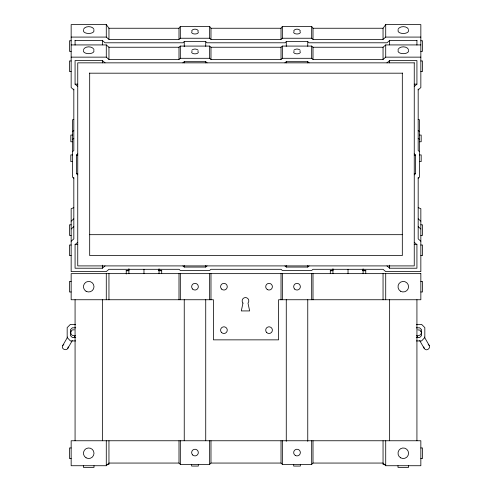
<?xml version="1.0" encoding="UTF-8"?>
<svg xmlns="http://www.w3.org/2000/svg" width="492" height="492" viewBox="0 0 492 492"><rect width="100%" height="100%" fill="white"/><g stroke="black" fill="none" stroke-linecap="round" stroke-linejoin="round"><path stroke-width="0.74" d="M68.197 346.922C68.204 351.725 60.368 349.627 62.773 345.47L67.638 337.038M83.437 29.397C85.011 25.725 92.428 25.725 94.003 29.397M83.437 49.581C85.011 45.91 92.428 45.91 94.003 49.581M191.64 30.885C192.636 28.561 197.335 28.561 198.325 30.885M293.675 30.885C294.665 28.561 299.364 28.561 300.36 30.885M397.997 29.397C399.572 25.725 406.989 25.725 408.563 29.397M397.997 49.581C399.572 45.91 406.989 45.91 408.563 49.581M74.274 329.855C69.636 328.607 69.636 336.712 74.274 335.47M70.258 332.506L71.008 331.208M67.81 348.373L72.299 340.593M74.169 337.352L75.294 335.409M71.156 37.084L106.284 37.084L108.953 39.397L178.99 39.397L178.99 28.247L180.324 26.427L209.647 26.427L210.982 28.247L210.982 39.397L281.018 39.397L282.353 38.241L311.676 38.241L313.01 39.397L383.047 39.397L385.716 37.084L420.844 37.084M281.018 39.397L281.018 28.247L282.353 26.427L311.676 26.427L313.01 28.247L313.01 39.397M383.047 39.397L383.047 28.247L385.716 24.6L420.844 24.6L420.844 87.558L418.175 89.87M62.773 345.47L63.837 344.406M191.757 50.307C193.313 48.603 196.652 48.603 198.215 50.307M293.786 50.307C295.348 48.603 298.687 48.603 300.243 50.307M106.284 465.727L108.953 463.058L178.99 463.058L180.324 464.393L209.647 464.393L210.982 463.058L281.018 463.058L282.353 464.393L311.676 464.393L313.01 463.058L383.047 463.058L385.716 465.727L420.844 465.727L420.844 440.758L71.156 440.758L71.156 465.727L106.284 465.727L106.284 440.758M72.49 131.628L73.825 130.472M178.99 39.397L180.324 38.241L209.647 38.241L210.982 39.397M72.49 139.464L73.825 138.307M71.156 44.926L106.284 44.926L108.953 47.238L178.99 47.238L180.324 46.082L209.647 46.082L210.982 47.238L281.018 47.238L282.353 46.082L311.676 46.082L313.01 47.238L383.047 47.238L385.716 44.926L420.844 44.926M72.49 151.684L73.825 150.527L73.825 89.009M71.156 57.14L106.284 57.14L108.953 59.452L178.99 59.452L180.324 58.296L209.647 58.296L210.982 59.452L281.018 59.452L282.353 58.296L311.676 58.296L313.01 59.452L383.047 59.452L385.716 57.14L420.844 57.14M77.748 174.838L76.408 173.682L76.408 155.072L77.748 153.916M182.907 62.847L184.242 61.691L205.73 61.691L207.064 62.847M71.156 221.142L73.825 218.829M71.156 228.983L73.825 226.671M71.156 241.197L73.825 238.884L73.825 177.532M105.036 265.908L102.361 268.22L75.073 268.22L75.073 244.592L77.748 242.279M284.936 62.847L286.27 61.691L307.758 61.691L309.093 62.847M386.964 62.847L389.639 60.534L416.927 60.534L416.927 84.163L414.252 86.475M182.907 265.908L184.242 267.064L205.73 267.064L207.064 265.908M284.936 265.908L286.27 267.064L307.758 267.064L309.093 265.908M414.252 174.838L415.592 173.682L415.592 155.072L414.252 153.916M418.175 178.227L419.51 177.071L419.51 119.808L418.175 119.322M73.825 119.322L72.49 119.808L72.49 177.071L73.825 178.227M73.825 207.679L71.156 208.657L71.156 271.615L106.284 271.615L108.953 269.302L178.99 269.302L180.324 270.459L209.647 270.459L210.982 269.302L281.018 269.302L282.353 270.459L311.676 270.459L313.01 269.302L383.047 269.302L385.716 271.615L420.844 271.615L420.844 208.657L418.175 207.679M417.726 329.855L419.928 330.144L421.742 332.506M108.953 39.397L108.953 28.247L106.284 24.6L71.156 24.6L71.156 87.558L73.825 89.87M108.953 28.247L178.99 28.247M210.982 28.247L281.018 28.247M313.01 28.247L383.047 28.247M75.073 40.479L102.361 40.479L105.036 42.792L182.907 42.792L184.242 41.636L205.73 41.636L207.064 42.792L284.936 42.792L286.27 41.636L307.758 41.636L309.093 42.792L386.964 42.792L389.639 40.479L416.927 40.479M71.156 40.768L69.489 40.768L69.489 51.334L71.156 51.334M420.844 40.768L422.511 40.768L422.511 51.334L420.844 51.334M105.036 62.847L102.361 60.534L75.073 60.534L75.073 84.163L77.748 86.475M71.156 60.959L69.489 60.959L69.489 71.518L71.156 71.518M420.844 60.959L422.511 60.959L422.511 71.518L420.844 71.518M89.685 73.185L402.315 73.185M75.073 84.163L77.748 84.163M414.252 84.163L416.927 84.163M72.49 135.072L70.823 135.072L70.823 141.757L72.49 141.757M419.51 135.072L421.177 135.072L421.177 141.757L419.51 141.757M72.49 154.925L70.823 154.925L70.823 161.61L72.49 161.61M419.51 154.925L421.177 154.925L421.177 161.61L419.51 161.61M76.408 155.072L77.748 155.072M414.252 155.072L415.592 155.072M76.408 173.682L77.748 173.682M414.252 173.682L415.592 173.682M71.156 224.832L69.489 224.832L69.489 235.391L71.156 235.391M420.844 224.832L422.511 224.832L422.511 235.391L420.844 235.391M89.685 234.678L402.315 234.678M75.073 244.592L77.748 244.592M414.252 244.592L416.927 244.592L416.927 268.22L389.639 268.22L386.964 265.908M71.156 245.016L69.489 245.016L69.489 255.582L71.156 255.582M420.844 245.016L422.511 245.016L422.511 255.582L420.844 255.582M158.744 270.305L161.696 270.305L161.696 273.644M362.801 270.305L365.759 270.305L365.759 273.644M126.241 270.36L128.898 270.36M158.744 270.416L161.696 270.416M330.304 270.36L332.955 270.36M362.801 270.416L365.759 270.416M126.241 270.748L128.898 270.748M158.744 270.748L161.696 270.748M330.304 270.748L332.955 270.748M362.801 270.748L365.759 270.748M71.156 281.418L69.489 281.418L69.489 291.977L71.156 291.977M420.844 281.418L422.511 281.418L422.511 291.977L420.844 291.977M75.657 324.4L70.387 324.4L67.17 327.617L67.17 337.494L70.387 340.925L75.657 340.925M416.343 324.4L421.613 324.4L424.83 327.617L424.83 337.494L421.613 340.925L416.343 340.925M75.731 327.826L72.318 327.826L70.387 329.757L70.387 335.562L72.318 337.494L75.731 337.494M416.269 327.826L419.682 327.826L421.613 329.757L421.613 335.562L419.682 337.494L416.269 337.494M71.156 447.96L69.489 447.96L69.489 458.526L71.156 458.526M420.844 447.96L422.511 447.96L422.511 458.526L420.844 458.526M106.672 464.393L108.953 464.393L108.953 440.758M385.328 464.393L383.047 464.393L383.047 440.758M417.726 335.47C420.094 336.202 422.321 333.312 420.992 331.208M428.163 344.406C432.32 346.805 426.589 352.536 424.19 348.373L419.701 340.593M418.175 130.472L419.51 131.628M418.175 138.307L419.51 139.464M419.51 151.684L418.175 150.527L418.175 89.009M418.175 218.829L420.844 221.142M418.175 226.671L420.844 228.983M420.844 241.197L418.175 238.884L418.175 177.532M414.252 242.279L416.927 244.592M424.362 337.038L429.227 345.47M416.706 335.409L417.831 337.352M424.19 348.373L423.803 346.922M416.927 40.282L416.927 45.055M416.927 299.708L416.927 440.746M408.563 465.727L408.563 467.4L397.997 467.4L397.997 465.727M402.315 72.988L402.315 255.569L89.685 255.569L89.685 72.988M389.639 40.282L389.639 44.846M389.639 60.534L389.639 62.847M389.639 265.17L389.639 268.22M389.639 299.708L389.639 440.746M385.716 24.6L385.716 37.084M385.716 44.926L385.716 57.14M385.716 273.644L385.716 299.745M385.716 440.758L385.716 465.727M383.047 47.238L383.047 59.452M383.047 273.644L383.047 299.745M363.102 268.804L363.102 273.644M348.029 269.302L348.029 273.644M332.955 268.7L332.955 273.644M330.304 270.305L330.304 273.644M313.01 47.238L313.01 59.452M313.01 273.644L313.01 299.745M313.01 440.758L313.01 463.058M311.676 26.427L311.676 38.241M311.676 46.082L311.676 58.296M311.676 273.644L311.676 299.745M311.676 440.758L311.676 464.393M307.758 41.746L307.758 46.346M307.758 61.691L307.758 62.847M307.758 265.532L307.758 267.064M307.758 299.677L307.758 441.336M300.36 464.393L300.36 466.065L293.675 466.065L293.675 464.393M286.27 41.746L286.27 46.346M286.27 61.691L286.27 62.847M286.27 265.532L286.27 267.064M286.27 299.677L286.27 441.336M282.353 26.427L282.353 38.241M282.353 46.082L282.353 58.296M282.353 273.644L282.353 299.745M282.353 440.758L282.353 464.393M281.018 47.238L281.018 59.452M281.018 273.644L281.018 299.745M281.018 440.758L281.018 463.058M210.982 47.238L210.982 59.452M210.982 273.644L210.982 299.745M210.982 440.758L210.982 463.058M209.647 26.427L209.647 38.241M209.647 46.082L209.647 58.296M209.647 273.644L209.647 299.745M209.647 440.758L209.647 464.393M205.73 41.746L205.73 46.346M205.73 61.691L205.73 62.847M205.73 265.532L205.73 267.064M205.73 299.708L205.73 440.746M198.325 464.393L198.325 466.065L191.64 466.065L191.64 464.393M184.242 41.439L184.242 46.691M184.242 61.691L184.242 62.847M184.242 265.539L184.242 267.064M184.242 299.708L184.242 440.746M180.324 26.427L180.324 38.241M180.324 46.082L180.324 58.296M180.324 273.644L180.324 299.745M180.324 440.758L180.324 464.393M178.99 47.238L178.99 59.452M178.99 273.644L178.99 299.745M178.99 440.758L178.99 463.058M159.045 268.804L159.045 273.644M143.971 269.302L143.971 273.644M128.898 268.7L128.898 273.644M126.241 270.305L126.241 274.013M108.953 47.238L108.953 59.452M108.953 273.644L108.953 299.745M106.284 24.6L106.284 37.084M106.284 44.926L106.284 57.14M106.284 273.644L106.284 299.745M102.361 40.282L102.361 44.846M102.361 60.534L102.361 62.847M102.361 265.17L102.361 268.22M102.361 299.708L102.361 440.746M94.003 465.727L94.003 467.4L83.437 467.4L83.437 465.727M75.073 40.282L75.073 45.055M75.073 299.708L75.073 440.746M93.818 50.35A5.283 2.638 0 0 1 88.72 53.671A5.283 2.638 0 0 1 83.622 50.35M408.378 50.35A5.283 2.638 0 0 1 403.28 53.671A5.283 2.638 0 0 1 398.182 50.35M299.911 51.352A3.339 1.673 0 0 1 297.014 53.856A3.339 1.673 0 0 1 294.118 51.352M197.882 51.352A3.339 1.673 0 0 1 194.986 53.856A3.339 1.673 0 0 1 192.089 51.352M93.818 30.16A5.283 2.638 0 0 1 88.72 33.481A5.283 2.638 0 0 1 83.622 30.16M408.378 30.16A5.283 2.638 0 0 1 403.28 33.481A5.283 2.638 0 0 1 398.182 30.16M197.882 31.494A3.339 1.673 0 0 1 194.986 34.003A3.339 1.673 0 0 1 192.089 31.494M299.911 31.494A3.339 1.673 0 0 1 297.014 34.003A3.339 1.673 0 0 1 294.118 31.494M242.974 303.078L241.301 310.926L249.653 310.926L247.986 303.078L248.374 302.568A3.339 3.339 0 0 0 245.477 297.555A3.339 3.339 0 0 0 242.587 302.568L242.974 303.078M414.252 62.847L77.748 62.847L77.748 265.908L414.252 265.908L414.252 62.847M420.844 273.644L71.156 273.644L71.156 299.745L213.43 299.745L213.43 339.855L278.57 339.855L278.57 299.745L420.844 299.745L420.844 273.644M86.082 457.818A5.283 5.283 0 0 0 94.003 453.243A5.283 5.283 0 0 0 86.082 448.673A5.283 5.283 0 0 0 86.082 457.818M400.642 457.818A5.283 5.283 0 0 0 408.563 453.243A5.283 5.283 0 0 0 400.642 448.673A5.283 5.283 0 0 0 400.642 457.818M192.624 454.94A3.339 3.339 0 0 0 198.215 453.439A3.339 3.339 0 0 0 194.119 449.35A3.339 3.339 0 0 0 192.624 454.94M295.341 455.469A3.339 3.339 0 0 0 300.36 452.578A3.339 3.339 0 0 0 295.341 449.682A3.339 3.339 0 0 0 295.341 455.469M400.642 291.27A5.283 5.283 0 0 0 408.563 286.695A5.283 5.283 0 0 0 400.642 282.125A5.283 5.283 0 0 0 400.642 291.27M86.082 291.27A5.283 5.283 0 0 0 94.003 286.695A5.283 5.283 0 0 0 86.082 282.125A5.283 5.283 0 0 0 86.082 291.27M192.624 289.062A3.339 3.339 0 0 0 198.215 287.562A3.339 3.339 0 0 0 194.119 283.466A3.339 3.339 0 0 0 192.624 289.062M294.653 289.062A3.339 3.339 0 0 0 300.243 287.562A3.339 3.339 0 0 0 296.147 283.466A3.339 3.339 0 0 0 294.653 289.062M221.566 332.512A3.339 3.339 0 0 0 227.156 331.011A3.339 3.339 0 0 0 223.06 326.916A3.339 3.339 0 0 0 221.566 332.512M266.682 332.512A3.339 3.339 0 0 0 272.273 331.011A3.339 3.339 0 0 0 268.183 326.916A3.339 3.339 0 0 0 266.682 332.512M221.566 289.062A3.339 3.339 0 0 0 227.156 287.562A3.339 3.339 0 0 0 223.06 283.466A3.339 3.339 0 0 0 221.566 289.062M267.377 289.591A3.339 3.339 0 0 0 272.39 286.695A3.339 3.339 0 0 0 267.377 283.804A3.339 3.339 0 0 0 267.377 289.591"/></g></svg>
